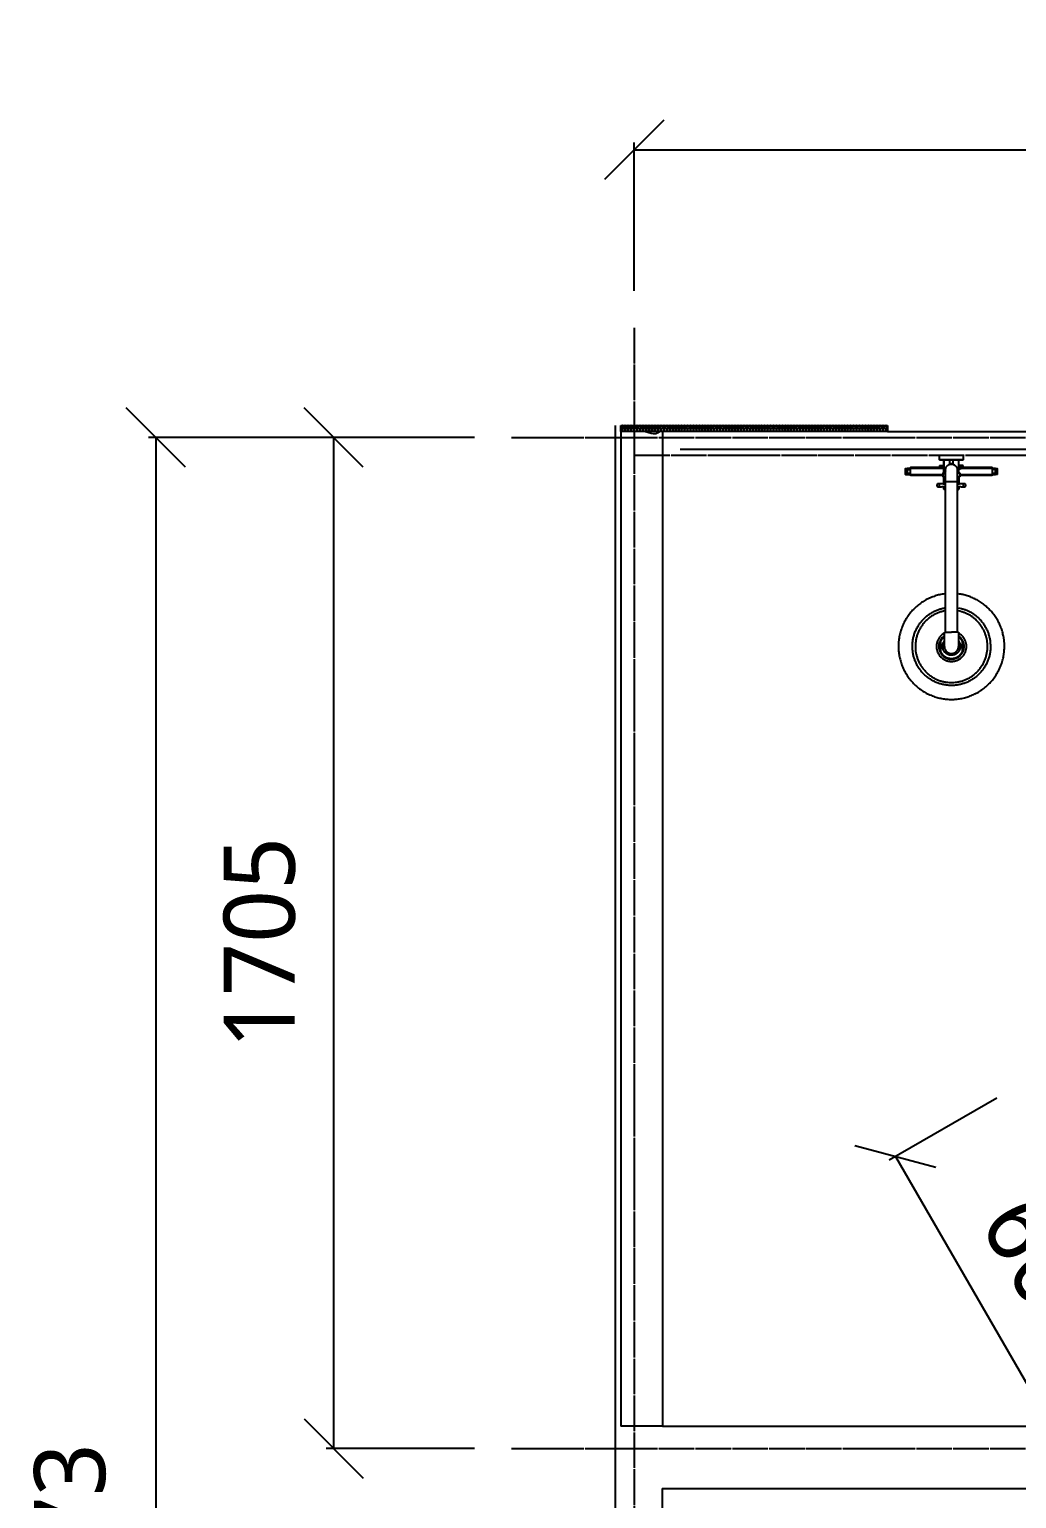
# Model space of a CAD drawing. Header units: millimetres. Extents: x -813 to 7727, y -580 to 5329.
# Drawn here: x -813 to 852, y 2850 to 5328 of the extents above; entities that cross this region are included whole.
import ezdxf

# ---------------------------------------------------------------- set-up
doc = ezdxf.new("R2010")
doc.units = ezdxf.units.MM
doc.linetypes.add('주동원본-1$0$CEN', pattern=[62, 60, -1, 0, -1])
for name, color, linetype in [('DIM', 1, 'Continuous'), ('주동원본-1$0$A_BATH', 6, 'Continuous'), ('주동원본-1$0$A_DRY', 250, 'Continuous'), ('주동원본-1$0$A_FIN2', 8, 'Continuous'), ('주동원본-1$0$A_INS', 8, 'Continuous'), ('주동원본-1$0$A_mc', 171, '주동원본-1$0$CEN'), ('주동원본-1$0$AS_CEN-1', 1, '주동원본-1$0$CEN'), ('주동원본-1$0$AS_CON', 170, 'Continuous')]:
    doc.layers.add(name, color=color, linetype=linetype)
doc.styles.add('치수문자01', font='malgun.ttf')
doc.dimstyles.new('치수문자', dxfattribs={"dimtxt": 120, "dimasz": 100, "dimexe": 12.5, "dimexo": 62.5, "dimgap": 62.5, "dimtad": 1, "dimtxsty": '치수문자01', "dimblk": 'OBLIQUE', "dimcen": 2.5, "dimclrt": 256, "dimadec": 0, "dimazin": 0, "dimtfac": 1, "dimtmove": 0, "dimatfit": 3, "dimfxl": 1, "dimlwd": -1, "dimlwe": -1, "dimarcsym": 1})

# ---------------------------------------------------------------- blocks, each defined once
blk = doc.blocks.new('_Oblique')
at = {"color": 0, "linetype": 'ByBlock', "lineweight": -2}
blk.add_line((-0.5, -0.5), (0.5, 0.5), dxfattribs=at)
blk = doc.blocks.new('*D11')
at = {"layer": 'Defpoints', "color": 0, "transparency": 16777216}
for p in [(2567, 5125), (207, 4825), (2567, 4825)]:
    blk.add_point(p, dxfattribs=at)
at = {"layer": 'DIM', "color": 0, "transparency": 16777216}
for p, q in [((207, 4887.5), (207, 5137.5)), ((2567, 4887.5), (2567, 5137.5)), ((207, 5125), (2567, 5125))]:
    blk.add_line(p, q, dxfattribs=at)
at = {"layer": 'DIM', "color": 0, "transparency": 16777216, "xscale": 100, "yscale": 100, "zscale": 100, "rotation": 180}
blk.add_blockref('_Oblique', (207, 5125), dxfattribs=at)
at = {"layer": 'DIM', "color": 0, "transparency": 16777216, "xscale": 100, "yscale": 100, "zscale": 100}
blk.add_blockref('_Oblique', (2567, 5125), dxfattribs=at)
at = {"layer": 'DIM', "transparency": 16777216, "insert": (1387, 5249.5), "char_height": 120, "attachment_point": 5, "style": '치수문자01'}
blk.add_mtext('2360', dxfattribs=at)
blk = doc.blocks.new('*D14')
at = {"layer": 'Defpoints', "color": 0, "transparency": 16777216}
for p in [(0, 4640), (-300, 2935), (0, 2935)]:
    blk.add_point(p, dxfattribs=at)
at = {"layer": 'DIM', "color": 0, "transparency": 16777216}
for p, q in [((-62.5, 4640), (-312.5, 4640)), ((-300, 4640), (-300, 2935)), ((-62.5, 2935), (-312.5, 2935))]:
    blk.add_line(p, q, dxfattribs=at)
at = {"layer": 'DIM', "color": 0, "transparency": 16777216, "xscale": 100, "yscale": 100, "zscale": 100}
for p, rotation in [((-300, 4640), 90), ((-300, 2935), 270)]:
    blk.add_blockref('_Oblique', p, dxfattribs=dict(at, rotation=rotation))
at = {"layer": 'DIM', "transparency": 16777216, "insert": (-424.8, 3787.5), "char_height": 120, "attachment_point": 5, "rotation": 90, "style": '치수문자01'}
blk.add_mtext('1705', dxfattribs=at)
blk = doc.blocks.new('*D15')
at = {"layer": 'Defpoints', "color": 0, "transparency": 16777216}
for p in [(0, 4640), (-600, 669.3), (0, 669.3)]:
    blk.add_point(p, dxfattribs=at)
at = {"layer": 'DIM', "color": 0, "transparency": 16777216}
for p, q in [((-62.5, 4640), (-612.5, 4640)), ((-600, 4640), (-600, 669.3)), ((-62.5, 669.3), (-612.5, 669.3))]:
    blk.add_line(p, q, dxfattribs=at)
at = {"layer": 'DIM', "color": 0, "transparency": 16777216, "xscale": 100, "yscale": 100, "zscale": 100}
for p, rotation in [((-600, 4640), 90), ((-600, 669.3), 270)]:
    blk.add_blockref('_Oblique', p, dxfattribs=dict(at, rotation=rotation))
at = {"layer": 'DIM', "transparency": 16777216, "insert": (-734.6, 2654.6), "char_height": 120, "attachment_point": 5, "rotation": 90, "style": '치수문자01'}
blk.add_mtext('3970,73', dxfattribs=at)
blk = doc.blocks.new('*D16')
at = {"layer": 'Defpoints', "color": 0, "transparency": 16777216}
for p in [(872.7, 3557.1), (1172.7, 3037.5), (947.7, 2907.6)]:
    blk.add_point(p, dxfattribs=at)
at = {"layer": 'DIM', "color": 0, "transparency": 16777216}
for p, q in [((818.5, 3525.8), (636.9, 3420.9)), ((647.7, 3427.2), (947.7, 2907.6)), ((1118.5, 3006.3), (936.8, 2901.3))]:
    blk.add_line(p, q, dxfattribs=at)
at = {"layer": 'DIM', "color": 0, "transparency": 16777216, "xscale": 100, "yscale": 100, "zscale": 100}
for p, rotation in [((647.7, 3427.2), 120.0000000042285), ((947.7, 2907.6), 300.0000000042285)]:
    blk.add_blockref('_Oblique', p, dxfattribs=dict(at, rotation=rotation))
at = {"layer": 'DIM', "transparency": 16777216, "insert": (905.5, 3229.6), "char_height": 120, "attachment_point": 5, "rotation": 300, "style": '치수문자01'}
blk.add_mtext('600', dxfattribs=at)

msp = doc.modelspace()

# ---------------------------------------------------------------- linework, layer by layer
at = {"layer": '주동원본-1$0$A_BATH', "color": 7}
for p, q in [((722.193, 4592.585), (722.193, 4591.094)), ((755.367, 4580.497), (754.05, 4580.497))]:
    msp.add_line(p, q, dxfattribs=at)
for points, degree in [([(722.127, 4602.319), (722.127, 4610.001)], 1), ([(722.127, 4610.001), (761.864, 4610.001)], 1), ([(761.864, 4610.001), (761.864, 4602.319)], 1), ([(664.474, 4587.318), (664.474, 4577.98)], 1), ([(664.772, 4577.682), (664.772, 4587.616)], 1), ([(664.772, 4587.616), (667.157, 4587.616)], 1), ([(667.157, 4577.682), (667.157, 4587.611)], 1), ([(672.422, 4587.616), (667.231, 4587.616)], 1), ([(667.455, 4587.314), (667.455, 4577.98)], 1), ([(667.46, 4587.318), (672.422, 4587.318)], 1), ([(667.753, 4586.126), (672.422, 4586.126)], 1), ([(667.753, 4586.126), (667.753, 4579.172)], 1), ([(672.422, 4586.126), (672.422, 4588.411)], 1), ([(672.422, 4588.411), (729.08, 4588.411)], 1), ([(729.08, 4589.106), (710.426, 4589.106), (691.771, 4589.106), (673.117, 4589.106)], 3), ([(681.665, 4589.106), (729.08, 4589.106)], 1), ([(729.08, 4589.106), (681.728, 4589.106)], 1), ([(761.864, 4602.319), (722.126, 4602.319)], 1), ([(722.193, 4592.585), (729.082, 4592.585)], 1), ([(722.193, 4591.094), (729.082, 4591.094)], 1), ([(729.08, 4585.133), (729.08, 4593.577), (729.08, 4602.021)], 2), ([(729.082, 4602.021), (729.082, 4588.609)], 1), ([(732.062, 4565.264), (732.062, 4585.128)], 1), ([(732.154, 4586.481), (732.129, 4586.284)], 1), ([(739.311, 4594.697), (739.296, 4594.693)], 1), ([(739.31, 4594.697), (739.296, 4594.693)], 1), ([(739.436, 4594.731), (739.353, 4594.709)], 1), ([(739.432, 4594.73), (739.353, 4594.709)], 1), ([(744.479, 4601.723), (739.512, 4601.723)], 1), ([(739.512, 4594.979), (739.512, 4601.723)], 1), ([(740.168, 4594.897), (739.96, 4594.856)], 1), ([(741.158, 4595.031), (741.009, 4595.018)], 1), ([(742.983, 4595.018), (742.84, 4595.031)], 1), ([(744.031, 4594.856), (743.823, 4594.897)], 1), ([(744.479, 4601.723), (744.479, 4594.98)], 1), ([(744.639, 4594.709), (744.555, 4594.732)], 1), ([(744.635, 4594.71), (744.585, 4594.724)], 1), ([(744.696, 4594.693), (744.67, 4594.7)], 1), ([(761.566, 4602.021), (744.777, 4602.021)], 1), ([(751.93, 4585.13), (751.93, 4565.264)], 1), ([(754.911, 4585.133), (754.911, 4593.577), (754.911, 4602.021)], 2), ([(761.799, 4592.585), (754.911, 4592.585)], 1), ([(761.799, 4591.094), (754.911, 4591.094)], 1), ([(754.911, 4589.106), (802.262, 4589.106)], 1), ([(754.911, 4589.106), (802.263, 4589.106)], 1), ([(802.263, 4589.106), (754.911, 4589.106)], 1), ([(810.806, 4589.106), (792.174, 4589.106), (773.543, 4589.106), (754.911, 4589.106)], 3), ([(754.911, 4588.411), (811.502, 4588.411)], 1), ([(758.885, 4587.832), (754.911, 4587.832)], 1), ([(754.911, 4587.497), (758.689, 4587.497)], 1), ([(758.884, 4591.094), (758.884, 4587.832)], 1), ([(761.799, 4591.094), (761.799, 4592.585)], 1), ([(802.263, 4589.106), (810.801, 4589.106)], 1), ([(811.502, 4588.411), (811.502, 4586.126)], 1), ([(816.717, 4587.616), (811.502, 4587.616)], 1), ([(811.502, 4587.318), (816.463, 4587.318)], 1), ([(816.171, 4586.126), (811.502, 4586.126)], 1), ([(816.171, 4586.126), (816.171, 4579.172)], 1), ([(816.469, 4587.314), (816.469, 4577.984)], 1), ([(816.767, 4587.616), (819.151, 4587.616)], 1), ([(816.767, 4577.687), (816.767, 4587.611)], 1), ([(819.151, 4587.616), (819.151, 4577.682)], 1), ([(819.449, 4577.98), (819.449, 4587.318)], 1), ([(664.772, 4577.682), (667.157, 4577.682)], 1), ([(667.207, 4577.682), (672.422, 4577.682)], 1), ([(672.422, 4577.98), (667.455, 4577.98)], 1), ([(672.422, 4579.172), (667.753, 4579.172)], 1), ([(672.422, 4576.887), (672.422, 4579.172)], 1), ([(727.923, 4576.887), (672.427, 4576.887)], 1), ([(681.661, 4576.192), (673.122, 4576.192)], 1), ([(720.109, 4562.56), (720.121, 4562.56)], 1), ([(720.211, 4562.554), (732.062, 4561.782)], 1), ([(727.923, 4579.793), (727.923, 4573.984)], 1), ([(730.237, 4579.793), (727.923, 4579.793)], 1), ([(727.923, 4573.984), (732.062, 4573.984)], 1), ([(731.442, 4572.405), (728.425, 4573.31)], 1), ([(728.425, 4573.31), (732.062, 4573.31)], 1), ([(728.627, 4580.497), (729.942, 4580.497)], 1), ([(729.942, 4580.497), (728.627, 4580.497)], 1), ([(729.578, 4580.497), (729.578, 4581.657)], 1), ([(729.578, 4581.657), (732.062, 4581.657)], 1), ([(729.578, 4561.944), (729.578, 4572.964)], 1), ([(731.442, 4572.193), (731.442, 4572.405)], 1), ([(731.442, 4572.405), (732.062, 4572.405)], 1), ([(732.062, 4572.193), (731.442, 4572.193)], 1), ([(731.582, 4572.053), (731.582, 4572.053), (731.745, 4572.053), (732.062, 4572.053)], 3), ([(732.004, 4572.053), (731.725, 4572.053), (731.582, 4572.053), (731.582, 4572.053)], 3), ([(732.004, 4572.053), (732.004, 4572.053), (732.024, 4572.053), (732.062, 4572.053)], 3), ([(732.062, 4572.053), (732.024, 4572.053), (732.004, 4572.053), (732.004, 4572.053)], 3), ([(741.996, 4565.264), (732.062, 4565.264)], 1), ([(732.062, 4311.422, 0), (732.062, 4565.264)], 1), ([(751.93, 4565.264), (741.996, 4565.264)], 1), ([(751.93, 4573.984), (756.07, 4573.984)], 1), ([(751.93, 4573.31), (755.569, 4573.31)], 1), ([(751.93, 4572.405), (752.551, 4572.405)], 1), ([(752.552, 4572.193), (751.93, 4572.193)], 1), ([(751.93, 4565.264), (751.93, 4311.422, 0)], 1), ([(751.93, 4561.782), (763.766, 4562.553)], 1), ([(755.568, 4573.31), (752.551, 4572.405)], 1), ([(752.551, 4572.405), (752.551, 4572.193)], 1), ([(756.057, 4579.793), (753.755, 4579.793)], 1), ([(754.414, 4581.657), (754.414, 4580.497)], 1), ([(754.414, 4572.963), (754.414, 4561.944)], 1), ([(756.07, 4579.793), (756.07, 4573.984)], 1), ([(811.5, 4576.887), (756.07, 4576.887)], 1), ([(763.869, 4562.56), (763.882, 4562.56)], 1), ([(811.502, 4579.172), (811.502, 4576.887)], 1), ([(816.171, 4579.172), (811.502, 4579.172)], 1), ([(816.463, 4577.98), (811.502, 4577.98)], 1), ([(811.502, 4577.682), (816.717, 4577.682)], 1), ([(819.151, 4577.682), (816.767, 4577.682)], 1), ([(720.121, 4556.05), (720.109, 4556.049)], 1), ([(732.062, 4556.827), (720.21, 4556.056)], 1), ([(729.578, 4552.847), (729.578, 4556.666)], 1), ([(732.062, 4552.847), (729.578, 4552.847)], 1), ([(732.062, 4552.351), (730.075, 4552.351)], 1), ([(763.765, 4556.057), (751.93, 4556.827)], 1), ([(754.414, 4552.847), (751.93, 4552.847)], 1), ([(753.917, 4552.351), (751.93, 4552.351)], 1), ([(754.414, 4556.666), (754.414, 4552.847)], 1), ([(763.882, 4556.049), (763.87, 4556.05)], 1), ([(723.705, 4291.409, 0), (723.519, 4291.516, 0)], 1), ([(723.705, 4295.904, 0), (723.705, 4279.257, 0)], 1), ([(728.474, 4281.74, 0), (728.474, 4293.42, 0)], 1), ([(730.262, 4311.422, 0), (742.183, 4311.422, 0)], 1), ([(730.262, 4287.581, 0), (730.262, 4311.422, 0)], 1), ([(754.104, 4311.422, 0), (754.104, 4287.583, 0)], 1), ([(755.892, 4281.74, 0), (755.892, 4293.42, 0)], 1), ([(760.661, 4279.257, 0), (760.661, 4295.904, 0)], 1), ([(760.846, 4291.516, 0), (760.661, 4291.409, 0)], 1), ([(723.519, 4283.645, 0), (723.705, 4283.752, 0)], 1), ([(760.661, 4283.752, 0), (760.846, 4283.645, 0)], 1)]:
    msp.add_open_spline(points, degree=degree, dxfattribs=at)
for points, weights in [([(664.474, 4587.318), (664.475, 4587.616), (664.772, 4587.616)], [1, 0.707277557976, 1]), ([(667.162, 4587.616), (667.455, 4587.61), (667.455, 4587.318)], [1, 0.71396016074, 1]), ([(672.422, 4588.411), (672.422, 4588.804), (672.758, 4589.007)], [1, 0.870635026101, 1]), ([(672.422, 4588.411), (672.422, 4588.471), (672.432, 4588.53)], [1, 0.99631739226, 1]), ([(672.422, 4586.126), (672.509, 4584.389), (672.509, 4582.649)], [1, 0.99968819273, 1]), ([(672.432, 4588.53), (672.471, 4588.752), (672.633, 4588.91)], [1, 0.951076685987, 1]), ([(672.633, 4588.91), (672.69, 4588.965), (672.758, 4589.007)], [1, 0.993540974966, 1]), ([(672.758, 4589.007), (672.924, 4589.106), (673.117, 4589.106)], [1, 0.963590397564, 1]), ([(672.758, 4589.007), (672.924, 4589.106), (673.117, 4589.106)], [1, 0.963590472414, 1]), ([(722.418, 4602.021), (722.126, 4602.027), (722.126, 4602.319)], [1, 0.71521702093, 1]), ([(732.06, 4576.881), (729.08, 4580.468), (729.08, 4585.133)], [1, 0.940539767269, 1]), ([(732.485, 4588.608), (731.275, 4585.815), (732.062, 4582.875)], [1, 0.9443407356, 1]), ([(732.062, 4585.132), (732.062, 4595.066), (741.996, 4595.066)], [1, 0.707106980294, 1]), ([(732.455, 4587.9), (732.415, 4587.761), (732.379, 4587.62)], [1, 0.999893829597, 1]), ([(732.486, 4588.609), (732.608, 4588.61), (732.696, 4588.696)], [1, 0.925009884541, 1]), ([(739.512, 4601.723), (739.512, 4601.99), (739.246, 4602.019)], [1, 0.744065077772, 1]), ([(739.295, 4594.692), (739.512, 4594.754), (739.512, 4594.979)], [1, 0.797475949433, 1]), ([(739.395, 4594.742), (739.512, 4594.832), (739.512, 4594.979)], [1, 0.896689367163, 1]), ([(744.457, 4594.987), (741.983, 4595.765), (739.512, 4594.979)], [1, 0.953410444621, 1]), ([(744.72, 4602.015), (744.479, 4601.968), (744.479, 4601.723)], [1, 0.772711861116, 1]), ([(744.479, 4594.98), (744.479, 4594.755), (744.695, 4594.693)], [1, 0.798057064978, 1]), ([(751.93, 4576.881), (754.911, 4580.468), (754.911, 4585.133)], [1, 0.940539767269, 1]), ([(758.689, 4587.497), (756.828, 4586.748), (754.911, 4586.159)], [1, 0.99841649626, 0.998621653531]), ([(758.885, 4587.832), (758.896, 4587.601), (758.689, 4587.497)], [1, 0.837560668092, 1]), ([(761.864, 4602.319), (761.864, 4602.027), (761.572, 4602.021)], [1, 0.715171427276, 1]), ([(810.806, 4589.106), (811.502, 4589.106), (811.502, 4588.411)], [1, 0.707285447242, 1]), ([(811.415, 4582.649), (811.415, 4584.389), (811.502, 4586.126)], [1, 0.999688172474, 1]), ([(816.761, 4587.616), (816.469, 4587.61), (816.469, 4587.318)], [1, 0.714280884241, 1]), ([(819.151, 4587.616), (819.449, 4587.616), (819.449, 4587.318)], [1, 0.707642349066, 1]), ([(664.772, 4577.682), (664.475, 4577.682), (664.474, 4577.98)], [1, 0.707343997022, 1]), ([(667.455, 4577.98), (667.455, 4577.691), (667.166, 4577.682)], [1, 0.71830572668, 1]), ([(672.509, 4582.649), (672.509, 4580.909), (672.422, 4579.172)], [1, 0.99968819273, 1]), ([(673.117, 4576.192), (672.422, 4576.192), (672.422, 4576.887)], [1, 0.70728540474, 1]), ([(727.923, 4579.793), (727.923, 4580.497), (728.627, 4580.497)], [1, 0.707106781186, 1]), ([(728.425, 4573.31), (727.923, 4573.46), (727.923, 4573.984)], [1, 0.802374313725, 1]), ([(729.559, 4581.656), (730.301, 4579.001), (732.062, 4576.881)], [1, 0.977972354249, 1]), ([(729.583, 4581.424), (729.595, 4581.545), (729.644, 4581.657)], [1, 0.988148501761, 1]), ([(731.582, 4572.053), (731.442, 4572.053), (731.442, 4572.193)], [1, 0.707809626254, 1]), ([(731.582, 4572.053), (731.442, 4572.053), (731.442, 4572.193)], [1, 0.707234314256, 1]), ([(731.582, 4572.053), (731.442, 4572.053), (731.442, 4572.193)], [1, 0.707106781187, 1]), ([(752.552, 4572.193), (752.552, 4572.053), (752.411, 4572.053)], [1, 0.707174253057, 1]), ([(754.349, 4581.657), (754.392, 4581.558), (754.406, 4581.451)], [1, 0.99043286645, 1]), ([(755.367, 4580.497), (756.07, 4580.496), (756.07, 4579.793)], [1, 0.707343960546, 1]), ([(756.07, 4573.984), (756.07, 4573.46), (755.569, 4573.31)], [1, 0.802330230137, 1]), ([(811.502, 4579.172), (811.414, 4580.909), (811.415, 4582.649)], [1, 0.999688172515, 1]), ([(816.469, 4577.98), (816.469, 4577.69), (816.759, 4577.682)], [1, 0.716998220434, 1]), ([(819.449, 4577.98), (819.449, 4577.682), (819.151, 4577.682)], [1, 0.707283339165, 1]), ([(754.414, 4552.847), (754.414, 4552.351), (753.917, 4552.351)], [1, 0.707353688037, 1]), ([(831.591, 4287.58, 0), (831.591, 4365.766, 0), (754.104, 4376.19, 0)], [1, 0.752773770474, 1]), ([(754.104, 4352.397, 0), (807.267, 4344.395, 0), (808.087, 4287.58, 0)], [1, 0.768408053225, 1]), ([(803.089, 4287.58, 0), (803.089, 4337.532, 0), (754.104, 4347.309, 0)], [1, 0.773222191329, 1]), ([(723.705, 4282.849, 0), (722.494, 4287.58, 0), (723.705, 4292.311, 0)], [1, 0.96875, 1]), ([(723.695, 4287.689, 0), (723.606, 4288.169, 0), (723.118, 4288.176, 0)], [1, 0.773783360198, 1]), ([(723.118, 4286.984, 0), (723.606, 4286.992, 0), (723.695, 4287.472, 0)], [1, 0.773781109645, 1]), ([(730.262, 4303.969, 0), (725.913, 4300.806, 0), (723.705, 4295.904, 0)], [1, 0.966558723935, 1]), ([(728.474, 4281.74, 0), (725.986, 4287.58, 0), (728.474, 4293.42, 0)], [1, 0.92, 1]), ([(728.474, 4293.42, 0), (729.18, 4295.079, 0), (730.262, 4296.521, 0)], [1, 0.992761544221, 1]), ([(730.262, 4287.58, 0), (730.262, 4275.659, 0), (742.183, 4275.659, 0)], [1, 0.707106980294, 1]), ([(767.522, 4287.58, 0), (767.521, 4302.786, 0), (754.104, 4309.94, 0)], [1, 0.85750668117, 1]), ([(763.641, 4287.58, 0), (763.641, 4299.05, 0), (754.104, 4305.422, 0)], [1, 0.881917034313, 1]), ([(760.661, 4295.904, 0), (758.452, 4300.806, 0), (754.104, 4303.969, 0)], [1, 0.966558690862, 1]), ([(754.104, 4296.521, 0), (755.186, 4295.079, 0), (755.892, 4293.42, 0)], [1, 0.992761528732, 1]), ([(755.892, 4293.42, 0), (757.084, 4290.622, 0), (757.084, 4287.58, 0)], [1, 0.979795897113, 1]), ([(757.084, 4287.58, 0), (757.084, 4284.539, 0), (755.892, 4281.74, 0)], [1, 0.979795897113, 1]), ([(760.661, 4292.311, 0), (761.257, 4289.983, 0), (761.257, 4287.58, 0)], [1, 0.992156741649, 1]), ([(761.257, 4287.58, 0), (761.257, 4285.177, 0), (760.661, 4282.849, 0)], [1, 0.992156741649, 1]), ([(761.247, 4288.176, 0), (760.759, 4288.169, 0), (760.67, 4287.689, 0)], [1, 0.773671620612, 1]), ([(760.67, 4287.472, 0), (760.759, 4286.992, 0), (761.247, 4286.984, 0)], [1, 0.773669369549, 1])]:
    msp.add_rational_spline(points, weights, degree=2, dxfattribs=at)
for points, knots in [([(673.117, 4589.106), (673.117, 4589.106), (674.008, 4589.106), (677.381, 4589.106), (680.434, 4589.106), (681.661, 4589.106)], [0, 0, 0, 0, 13.65268131, 27.21403953, 34.89196294, 34.89196294, 34.89196294, 34.89196294]), ([(739.214, 4602.021), (738.462, 4602.021), (736.982, 4602.021), (734.325, 4602.021), (731.391, 4602.021), (728.348, 4602.021), (725.868, 4602.021), (724.218, 4602.021), (723.262, 4602.021), (722.83, 4602.021), (722.576, 4602.021), (722.399, 4602.021), (722.585, 4602.021), (722.819, 4602.021), (723.27, 4602.021), (723.876, 4602.021), (724.699, 4602.021), (725.697, 4602.021), (726.876, 4602.021), (728.203, 4602.021), (729.679, 4602.021), (731.279, 4602.021), (732.993, 4602.021), (734.752, 4602.021), (736.538, 4602.021), (738.945, 4602.021), (741.995, 4602.021), (745.628, 4602.021), (749.212, 4602.021), (752.6, 4602.021), (755.643, 4602.021), (758.122, 4602.021), (760.032, 4602.021), (761.106, 4602.021), (761.566, 4602.021)], [0, 0, 0, 0, 2.27013655, 4.47005165, 8.02334481, 11.13060638, 13.65955715, 15.51030256, 16.11391583, 16.54883158, 16.81200743, 16.90040105, 16.98881742, 17.25201309, 17.68694274, 18.29056107, 19.12541437, 20.14128551, 21.32670508, 22.67020367, 24.1592986, 25.77745399, 27.50712068, 29.33074948, 31.09073963, 32.90004313, 36.60081736, 40.30154995, 43.87081254, 47.42418263, 50.53146656, 53.06026209, 54.91099882, 56.30080262, 56.30080262, 56.30080262, 56.30080262]), ([(673.117, 4576.192), (674.864, 4576.192), (681.585, 4576.192), (695.752, 4576.192), (712.273, 4576.192), (723.821, 4576.192), (727.923, 4576.192)], [0, 0, 0, 0, 5.27500533, 20.29737675, 42.77998766, 55.16868345, 55.16868345, 55.16868345, 55.16868345]), ([(718.264, 4559.305), (718.264, 4559.518), (718.285, 4559.95), (718.417, 4560.756), (718.71, 4561.617), (719.297, 4562.383), (719.853, 4562.581), (720.109, 4562.561)], [0, 0, 0, 0, 0.64160677, 1.31039775, 2.45426255, 3.37982119, 4.1467381, 4.1467381, 4.1467381, 4.1467381]), ([(718.286, 4559.305), (718.288, 4558.717), (718.399, 4557.873), (718.832, 4556.93), (719.23, 4556.469), (719.717, 4556.251), (720.247, 4556.388), (720.672, 4556.83), (721.075, 4557.61), (721.313, 4558.765), (721.286, 4560.114), (721.004, 4561.172), (720.63, 4561.821), (720.309, 4562.147), (719.943, 4562.321), (719.551, 4562.3), (719.194, 4562.094), (718.752, 4561.579), (718.382, 4560.627), (718.286, 4559.774), (718.286, 4559.305)], [0, 0, 0, 0, 1.77798516, 2.53194492, 3.11015729, 3.5896837, 4.08391295, 4.6724529, 5.4027287, 6.72324196, 8.19264933, 9.46278575, 9.99247465, 10.441669, 10.82820049, 11.1910712, 11.58670861, 12.04926546, 13.21485333, 14.62914964, 14.62914964, 14.62914964, 14.62914964]), ([(720.121, 4562.56), (720.345, 4562.544), (720.817, 4562.278), (721.296, 4561.526), (721.613, 4560.495), (721.724, 4559.303), (721.612, 4558.11), (721.298, 4557.09), (720.822, 4556.341), (720.357, 4556.067), (720.121, 4556.05)], [0, 0, 0, 0, 0.66422217, 1.57297256, 2.64477506, 3.90536555, 5.17108031, 6.2462152, 7.11061389, 7.8108377, 7.8108377, 7.8108377, 7.8108377]), ([(756.07, 4576.192), (760.149, 4576.192), (771.673, 4576.192), (786.063, 4576.192), (798.483, 4576.192), (804.76, 4576.192), (808.365, 4576.192), (810.001, 4576.192), (810.417, 4576.192), (810.664, 4576.192), (810.818, 4576.192), (810.723, 4576.192), (810.551, 4576.192), (810.329, 4576.192), (809.992, 4576.192), (809.572, 4576.192), (809.014, 4576.192), (808.427, 4576.192), (807.743, 4576.192), (806.969, 4576.192), (806.113, 4576.192), (805.384, 4576.192), (804.752, 4576.192), (804.22, 4576.192), (803.611, 4576.192), (802.974, 4576.192), (802.503, 4576.192), (802.263, 4576.192)], [83.50141565, 83.50141565, 83.50141565, 83.50141565, 95.82001409, 118.30260199, 126.95821036, 133.32498048, 137.25963265, 137.8448867, 138.2639404, 138.51597423, 138.60016866, 138.65406841, 138.81549062, 139.08401605, 139.35544439, 139.8103916, 140.36815521, 141.02859331, 141.59113271, 142.42982864, 143.36872158, 144.17310468, 144.63440003, 145.2766371, 145.77850311, 146.47429047, 147.20018959, 147.20018959, 147.20018959, 147.20018959]), ([(762.307, 4559.305), (762.306, 4559.721), (762.388, 4560.565), (762.743, 4561.647), (763.268, 4562.362), (763.673, 4562.544), (763.869, 4562.56)], [0, 0, 0, 0, 1.14310764, 2.31531579, 3.483602, 4.55922365, 4.55922365, 4.55922365, 4.55922365]), ([(762.705, 4559.305), (762.708, 4558.717), (762.819, 4557.873), (763.251, 4556.93), (763.649, 4556.469), (764.136, 4556.251), (764.667, 4556.388), (765.091, 4556.83), (765.494, 4557.61), (765.733, 4558.765), (765.705, 4560.114), (765.424, 4561.172), (765.049, 4561.821), (764.729, 4562.147), (764.362, 4562.321), (763.971, 4562.3), (763.613, 4562.094), (763.172, 4561.579), (762.802, 4560.627), (762.706, 4559.774), (762.705, 4559.305)], [0, 0, 0, 0, 1.77798516, 2.53194492, 3.11015729, 3.5896837, 4.08391295, 4.6724529, 5.4027287, 6.72324196, 8.19264933, 9.46278575, 9.99247465, 10.441669, 10.82820049, 11.1910712, 11.58670861, 12.04926546, 13.21485333, 14.62914964, 14.62914964, 14.62914964, 14.62914964]), ([(763.883, 4562.561), (764.134, 4562.581), (764.692, 4562.386), (765.283, 4561.618), (765.647, 4560.54), (765.772, 4559.294), (765.642, 4558.051), (765.282, 4556.993), (764.695, 4556.226), (764.138, 4556.029), (763.883, 4556.049)], [0, 0, 0, 0, 0.75623628, 1.69249736, 2.85125618, 4.16889272, 5.45433703, 6.60001165, 7.52794827, 8.29383859, 8.29383859, 8.29383859, 8.29383859]), ([(720.109, 4556.049), (719.988, 4556.042), (719.737, 4556.068), (719.224, 4556.323), (718.709, 4556.989), (718.347, 4558.06), (718.264, 4558.874), (718.264, 4559.305)], [0, 0, 0, 0, 0.3636429, 0.7562814, 1.6925719, 2.84397495, 4.14679778, 4.14679778, 4.14679778, 4.14679778]), ([(751.93, 4552.351), (752.341, 4552.351), (753.446, 4552.351), (753.917, 4552.351), (753.917, 4552.351)], [0, 0, 0, 0, 2.24142703, 7.0198749, 7.0198749, 7.0198749, 7.0198749]), ([(763.87, 4556.05), (763.673, 4556.066), (763.265, 4556.249), (762.741, 4556.967), (762.388, 4558.05), (762.306, 4558.89), (762.307, 4559.305)], [0, 0, 0, 0, 1.08125453, 2.25423109, 3.42150604, 4.55979958, 4.55979958, 4.55979958, 4.55979958]), ([(754.104, 4311.422, 0), (754.104, 4311.422, 0), (752.848, 4311.422, 0), (748.377, 4311.422, 0), (745.344, 4311.422, 0), (742.183, 4311.422, 0)], [0, 0, 0, 0, 8.05743388, 8.05743388, 16.11487092, 16.11487092, 16.11487092, 16.11487092])]:
    msp.add_open_spline(points, degree=3, knots=knots, dxfattribs=at)
for points, weights, knots in [([(741.996, 4595.066), (746.111, 4595.066), (749.021, 4592.157), (751.93, 4589.247), (751.93, 4585.132)], [1, 0.923879459124, 1, 0.923879459124, 1], [15.70795764, 15.70795764, 15.70795764, 23.51156768, 23.51156768, 31.31517773, 31.31517773, 31.31517773]), ([(811.502, 4576.887), (811.502, 4576.599), (811.298, 4576.395), (811.094, 4576.192), (810.806, 4576.192)], [1, 0.923871449689, 1, 0.923871449688, 1], [0, 0, 0, 0.54625925, 0.54625925, 1.09251851, 1.09251851, 1.09251851]), ([(730.075, 4552.351), (729.869, 4552.351), (729.723, 4552.496), (729.578, 4552.642), (729.578, 4552.847)], [1, 0.923878904566, 1, 0.923878904566, 1], [0, 0, 0, 0.390186447, 0.390186447, 0.780372894, 0.780372894, 0.780372894]), ([(730.262, 4376.19, 0), (645.516, 4364.789, 0), (653.13, 4279.62, 0), (660.743, 4194.45, 0), (746.167, 4198.261, 0), (831.591, 4202.071, 0), (831.591, 4287.58, 0)], [1, 0.722690351678, 1, 0.722690351678, 1, 0.722690351678, 1], [0, 0, 0, 111.70906096, 111.70906096, 223.41812193, 223.41812193, 335.12718289, 335.12718289, 335.12718289]), ([(808.087, 4287.58, 0), (808.087, 4225.556, 0), (746.176, 4221.798, 0), (684.265, 4218.039, 0), (676.763, 4279.609, 0), (669.26, 4341.178, 0), (730.262, 4352.397, 0)], [1, 0.728214537635, 1, 0.728214537635, 1, 0.728214537635, 1], [0, 0, 0, 81.51779731, 81.51779731, 163.03559462, 163.03559462, 244.55339193, 244.55339193, 244.55339193]), ([(730.262, 4347.309, 0), (674.332, 4336.146, 0), (681.801, 4279.604, 0), (689.27, 4223.063, 0), (746.179, 4226.805, 0), (803.089, 4230.548, 0), (803.089, 4287.58, 0)], [1, 0.729938462493, 1, 0.729938462493, 1, 0.729938462493, 1], [0, 0, 0, 75.09705222, 75.09705222, 150.19410443, 150.19410443, 225.29115665, 225.29115665, 225.29115665]), ([(730.262, 4309.94, 0), (711.284, 4299.822, 0), (718.183, 4279.452, 0), (725.081, 4259.083, 0), (746.302, 4262.578, 0), (767.522, 4266.074, 0), (767.522, 4287.58, 0)], [1, 0.762415052233, 1, 0.762415052233, 1, 0.762415052233, 1], [0, 0, 0, 29.30426343, 29.30426343, 58.60852686, 58.60852686, 87.91279028, 87.91279028, 87.91279028]), ([(730.262, 4305.422, 0), (715.619, 4295.639, 0), (722.358, 4279.369, 0), (729.097, 4263.099, 0), (746.369, 4266.535, 0), (763.641, 4269.97, 0), (763.641, 4287.58, 0)], [1, 0.773008583091, 1, 0.773008583091, 1, 0.773008583091, 1], [0, 0, 0, 24.25616937, 24.25616937, 48.51233875, 48.51233875, 72.76850812, 72.76850812, 72.76850812]), ([(742.183, 4275.659, 0), (747.121, 4275.659, 0), (750.612, 4279.151, 0), (754.104, 4282.642, 0), (754.104, 4287.58, 0)], [1, 0.923879459124, 1, 0.923879459124, 1], [15.70795764, 15.70795764, 15.70795764, 23.51156768, 23.51156768, 31.31517773, 31.31517773, 31.31517773]), ([(723.705, 4279.257, 0), (729.085, 4267.314, 0), (742.183, 4267.314, 0), (755.281, 4267.314, 0), (760.661, 4279.257, 0)], [1, 0.83985502989, 1, 0.83985502989, 1], [0, 0, 0, 19.24201577, 19.24201577, 38.48403154, 38.48403154, 38.48403154]), ([(755.892, 4281.74, 0), (752.032, 4272.679, 0), (742.183, 4272.679, 0), (732.334, 4272.679, 0), (728.474, 4281.74, 0)], [1, 0.834241679265, 1, 0.834241679265, 1], [0, 0, 0, 14.39437046, 14.39437046, 28.78874092, 28.78874092, 28.78874092])]:
    msp.add_rational_spline(points, weights, degree=2, knots=knots, dxfattribs=at)
at = {"layer": '주동원본-1$0$A_DRY', "color": 7}
for p, q in [((174.995, 4660.001), (174.995, 707.501)), ((254.495, 4650.001), (254.495, 2972.501)), ((254.495, 2972.501), (1649.495, 2972.501)), ((253.995, 2867.501), (1659.495, 2867.501)), ((253.995, 2867.501), (253.995, 712.501))]:
    msp.add_line(p, q, dxfattribs=at)
at = {"layer": '주동원본-1$0$A_FIN2', "color": 7, "ltscale": 0.7}
msp.add_line((634.495, 4650.001), (184.495, 4650.001), dxfattribs=at)
at = {"layer": '주동원본-1$0$A_FIN2', "color": 7}
msp.add_line((284.495, 4620.001), (2499.495, 4620.001), dxfattribs=at)
at = {"layer": '주동원본-1$0$A_INS', "color": 7, "ltscale": 0.7}
for p in [(184.495, 4650.001), (254.495, 2972.501)]:
    msp.add_line(p, (184.495, 2972.501), dxfattribs=at)
for points in [[(634.495, 4650.001, -0.52485566), (632.625, 4652.711), (633.865, 4657.291, 1.44919786), (630.125, 4657.291), (631.365, 4652.711, -0.52485566), (629.495, 4650.001, -0.52485566), (627.625, 4652.711), (628.865, 4657.291, 1.44919786), (625.125, 4657.291), (626.365, 4652.711, -0.52485566), (624.495, 4650.001, -0.52485566), (622.625, 4652.711), (623.865, 4657.291, 1.44919786), (620.125, 4657.291), (621.365, 4652.711, -0.52485566), (619.495, 4650.001, -0.52485566), (617.625, 4652.711), (618.865, 4657.291, 1.44919786), (615.125, 4657.291), (616.365, 4652.711, -0.52485566), (614.495, 4650.001, -0.52485566), (612.625, 4652.711), (613.865, 4657.291, 1.44919786), (610.125, 4657.291), (611.365, 4652.711, -0.52485566), (609.495, 4650.001, -0.52485566), (607.625, 4652.711), (608.865, 4657.291, 1.44919786), (605.125, 4657.291), (606.365, 4652.711, -0.52485566), (604.495, 4650.001, -0.52485566), (602.625, 4652.711), (603.865, 4657.291, 1.44919786), (600.125, 4657.291), (601.365, 4652.711, -0.52485566), (599.495, 4650.001, -0.52485566), (597.625, 4652.711), (598.865, 4657.291, 1.44919786), (595.125, 4657.291), (596.365, 4652.711, -0.52485566), (594.495, 4650.001, -0.52485566), (592.625, 4652.711), (593.865, 4657.291, 1.44919786), (590.125, 4657.291), (591.365, 4652.711, -0.52485566), (589.495, 4650.001, -0.52485566), (587.625, 4652.711), (588.865, 4657.291, 1.44919786), (585.125, 4657.291), (586.365, 4652.711, -0.52485566), (584.495, 4650.001, -0.52485566), (582.625, 4652.711), (583.865, 4657.291, 1.44919786), (580.125, 4657.291), (581.365, 4652.711, -0.52485566), (579.495, 4650.001, -0.52485566), (577.625, 4652.711), (578.865, 4657.291, 1.44919786), (575.125, 4657.291), (576.365, 4652.711, -0.52485566), (574.495, 4650.001, -0.52485566), (572.625, 4652.711), (573.865, 4657.291, 1.44919786), (570.125, 4657.291), (571.365, 4652.711, -0.52485566), (569.495, 4650.001, -0.52485566), (567.625, 4652.711), (568.865, 4657.291, 1.44919786), (565.125, 4657.291), (566.365, 4652.711, -0.52485566), (564.495, 4650.001, -0.52485566), (562.625, 4652.711), (563.865, 4657.291, 1.44919786), (560.125, 4657.291), (561.365, 4652.711, -0.52485566), (559.495, 4650.001, -0.52485566), (557.625, 4652.711), (558.865, 4657.291, 1.44919786), (555.125, 4657.291), (556.365, 4652.711, -0.52485566), (554.495, 4650.001, -0.52485566), (552.625, 4652.711), (553.865, 4657.291, 1.44919786), (550.125, 4657.291), (551.365, 4652.711, -0.52485566), (549.495, 4650.001, -0.52485566), (547.625, 4652.711), (548.865, 4657.291, 1.44919786), (545.125, 4657.291), (546.365, 4652.711, -0.52485566), (544.495, 4650.001, -0.52485566), (542.625, 4652.711), (543.865, 4657.291, 1.44919786), (540.125, 4657.291), (541.365, 4652.711, -0.52485566), (539.495, 4650.001, -0.52485566), (537.625, 4652.711), (538.865, 4657.291, 1.44919786), (535.125, 4657.291), (536.365, 4652.711, -0.52485566), (534.495, 4650.001, -0.52485566), (532.625, 4652.711), (533.865, 4657.291, 1.44919786), (530.125, 4657.291), (531.365, 4652.711, -0.52485566), (529.495, 4650.001, -0.52485566), (527.625, 4652.711), (528.865, 4657.291, 1.44919786), (525.125, 4657.291), (526.365, 4652.711, -0.52485566), (524.495, 4650.001, -0.52485566), (522.625, 4652.711), (523.865, 4657.291, 1.44919786), (520.125, 4657.291), (521.365, 4652.711, -0.52485566), (519.495, 4650.001, -0.52485566), (517.625, 4652.711), (518.865, 4657.291, 1.44919786), (515.125, 4657.291), (516.365, 4652.711, -0.52485566), (514.495, 4650.001, -0.52485566), (512.625, 4652.711), (513.865, 4657.291, 1.44919786), (510.125, 4657.291), (511.365, 4652.711, -0.52485566), (509.495, 4650.001, -0.52485566), (507.625, 4652.711), (508.865, 4657.291, 1.44919786), (505.125, 4657.291), (506.365, 4652.711, -0.52485566), (504.495, 4650.001, -0.52485566), (502.625, 4652.711), (503.865, 4657.291, 1.44919786), (500.125, 4657.291), (501.365, 4652.711, -0.52485566), (499.495, 4650.001, -0.52485566), (497.625, 4652.711), (498.865, 4657.291, 1.44919786), (495.125, 4657.291), (496.365, 4652.711, -0.52485566), (494.495, 4650.001, -0.52485566), (492.625, 4652.711), (493.865, 4657.291, 1.44919786), (490.125, 4657.291), (491.365, 4652.711, -0.52485566), (489.495, 4650.001, -0.52485566), (487.625, 4652.711), (488.865, 4657.291, 1.44919786), (485.125, 4657.291), (486.365, 4652.711, -0.52485566), (484.495, 4650.001, -0.52485566), (482.625, 4652.711), (483.865, 4657.291, 1.44919786), (480.125, 4657.291), (481.365, 4652.711, -0.52485566), (479.495, 4650.001, -0.52485566), (477.625, 4652.711), (478.865, 4657.291, 1.44919786), (475.125, 4657.291), (476.365, 4652.711, -0.52485566), (474.495, 4650.001, -0.52485566), (472.625, 4652.711), (473.865, 4657.291, 1.44919786), (470.125, 4657.291), (471.365, 4652.711, -0.52485566), (469.495, 4650.001, -0.52485566), (467.625, 4652.711), (468.865, 4657.291, 1.44919786), (465.125, 4657.291), (466.365, 4652.711, -0.52485566), (464.495, 4650.001, -0.52485566), (462.625, 4652.711), (463.865, 4657.291, 1.44919786), (460.125, 4657.291), (461.365, 4652.711, -0.52485566), (459.495, 4650.001, -0.52485566), (457.625, 4652.711), (458.865, 4657.291, 1.44919786), (455.125, 4657.291), (456.365, 4652.711, -0.52485566), (454.495, 4650.001, -0.52485566), (452.625, 4652.711), (453.865, 4657.291, 1.44919786), (450.125, 4657.291), (451.365, 4652.711, -0.52485566), (449.495, 4650.001, -0.52485566), (447.625, 4652.711), (448.865, 4657.291, 1.44919786), (445.125, 4657.291), (446.365, 4652.711, -0.52485566), (444.495, 4650.001, -0.52485566), (442.625, 4652.711), (443.865, 4657.291, 1.44919786), (440.125, 4657.291), (441.365, 4652.711, -0.52485566), (439.495, 4650.001, -0.52485566), (437.625, 4652.711), (438.865, 4657.291, 1.44919786), (435.125, 4657.291), (436.365, 4652.711, -0.52485566), (434.495, 4650.001, -0.52485566), (432.625, 4652.711), (433.865, 4657.291, 1.44919786), (430.125, 4657.291), (431.365, 4652.711, -0.52485566), (429.495, 4650.001, -0.52485566), (427.625, 4652.711), (428.865, 4657.291, 1.44919786), (425.125, 4657.291), (426.365, 4652.711, -0.52485566), (424.495, 4650.001, -0.52485566), (422.625, 4652.711), (423.865, 4657.291, 1.44919786), (420.125, 4657.291), (421.365, 4652.711, -0.52485566), (419.495, 4650.001, -0.52485566), (417.625, 4652.711), (418.865, 4657.291, 1.44919786), (415.125, 4657.291), (416.365, 4652.711, -0.52485566), (414.495, 4650.001, -0.52485566), (412.625, 4652.711), (413.865, 4657.291, 1.44919786), (410.125, 4657.291), (411.365, 4652.711, -0.52485566), (409.495, 4650.001, -0.52485566), (407.625, 4652.711), (408.865, 4657.291, 1.44919786), (405.125, 4657.291), (406.365, 4652.711, -0.52485566), (404.495, 4650.001, -0.52485566), (402.625, 4652.711), (403.865, 4657.291, 1.44919786), (400.125, 4657.291), (401.365, 4652.711, -0.52485566), (399.495, 4650.001, -0.52485566), (397.625, 4652.711), (398.865, 4657.291, 1.44919786), (395.125, 4657.291), (396.365, 4652.711, -0.52485566), (394.495, 4650.001, -0.52485566), (392.625, 4652.711), (393.865, 4657.291, 1.44919786), (390.125, 4657.291), (391.365, 4652.711, -0.52485566), (389.495, 4650.001, -0.52485566), (387.625, 4652.711), (388.865, 4657.291, 1.44919786), (385.125, 4657.291), (386.365, 4652.711, -0.52485566), (384.495, 4650.001, -0.52485566), (382.625, 4652.711), (383.865, 4657.291, 1.44919786), (380.125, 4657.291), (381.365, 4652.711, -0.52485566), (379.495, 4650.001, -0.52485566), (377.625, 4652.711), (378.865, 4657.291, 1.44919786), (375.125, 4657.291), (376.365, 4652.711, -0.52485566), (374.495, 4650.001, -0.52485566), (372.625, 4652.711), (373.865, 4657.291, 1.44919786), (370.125, 4657.291), (371.365, 4652.711, -0.52485566), (369.495, 4650.001, -0.52485566), (367.625, 4652.711), (368.865, 4657.291, 1.44919786), (365.125, 4657.291), (366.365, 4652.711, -0.52485566), (364.495, 4650.001, -0.52485566), (362.625, 4652.711), (363.865, 4657.291, 1.44919786), (360.125, 4657.291), (361.365, 4652.711, -0.52485566), (359.495, 4650.001, -0.52485566), (357.625, 4652.711), (358.865, 4657.291, 1.44919786), (355.125, 4657.291), (356.365, 4652.711, -0.52485566), (354.495, 4650.001, -0.52485566), (352.625, 4652.711), (353.865, 4657.291, 1.44919786), (350.125, 4657.291), (351.365, 4652.711, -0.52485566), (349.495, 4650.001, -0.52485566), (347.625, 4652.711), (348.865, 4657.291, 1.44919786), (345.125, 4657.291), (346.365, 4652.711, -0.52485566), (344.495, 4650.001, -0.52485566), (342.625, 4652.711), (343.865, 4657.291, 1.44919786), (340.125, 4657.291), (341.365, 4652.711, -0.52485566), (339.495, 4650.001, -0.52485566), (337.625, 4652.711), (338.865, 4657.291, 1.44919786), (335.125, 4657.291), (336.365, 4652.711, -0.52485566), (334.495, 4650.001, -0.52485566), (332.625, 4652.711), (333.865, 4657.291, 1.44919786), (330.125, 4657.291), (331.365, 4652.711, -0.52485566), (329.495, 4650.001, -0.52485566), (327.625, 4652.711), (328.865, 4657.291, 1.44919786), (325.125, 4657.291), (326.365, 4652.711, -0.52485566), (324.495, 4650.001, -0.52485566), (322.625, 4652.711), (323.865, 4657.291, 1.44919786), (320.125, 4657.291), (321.365, 4652.711, -0.52485566), (319.495, 4650.001, -0.52485566), (317.625, 4652.711), (318.865, 4657.291, 1.44919786), (315.125, 4657.291), (316.365, 4652.711, -0.52485566), (314.495, 4650.001, -0.52485566), (312.625, 4652.711), (313.865, 4657.291, 1.44919786), (310.125, 4657.291), (311.365, 4652.711, -0.52485566), (309.495, 4650.001, -0.52485566), (307.625, 4652.711), (308.865, 4657.291, 1.44919786), (305.125, 4657.291), (306.365, 4652.711, -0.52485566), (304.495, 4650.001, -0.52485566), (302.625, 4652.711), (303.865, 4657.291, 1.44919786), (300.125, 4657.291), (301.365, 4652.711, -0.52485566), (299.495, 4650.001, -0.52485566), (297.625, 4652.711), (298.865, 4657.291, 1.44919786), (295.125, 4657.291), (296.365, 4652.711, -0.52485566), (294.495, 4650.001, -0.52485566), (292.625, 4652.711), (293.865, 4657.291, 1.44919786), (290.125, 4657.291), (291.365, 4652.711, -0.52485566), (289.495, 4650.001, -0.52485566), (287.625, 4652.711), (288.865, 4657.291, 1.44919786), (285.125, 4657.291), (286.365, 4652.711, -0.52485566), (284.495, 4650.001, -0.52485566), (282.625, 4652.711), (283.865, 4657.291, 1.44919786), (280.125, 4657.291), (281.365, 4652.711, -0.52485566), (279.495, 4650.001, -0.52485566), (277.625, 4652.711), (278.865, 4657.291, 1.44919786), (275.125, 4657.291), (276.365, 4652.711, -0.52485566), (274.495, 4650.001, -0.52485566), (272.625, 4652.711), (273.865, 4657.291, 1.44919786), (270.125, 4657.291), (271.365, 4652.711, -0.52485566), (269.495, 4650.001, -0.52485566), (267.625, 4652.711), (268.865, 4657.291, 1.44919786), (265.125, 4657.291), (266.365, 4652.711, -0.52485566), (264.495, 4650.001, -0.52485566), (262.625, 4652.711), (263.865, 4657.291, 1.44919786), (260.125, 4657.291), (261.365, 4652.711, -0.52485566), (259.495, 4650.001, -0.52485566), (257.625, 4652.711), (258.865, 4657.291, 1.44919786), (255.125, 4657.291), (256.365, 4652.711, -0.52485566), (254.495, 4650.001, -0.52485566), (252.625, 4652.711), (253.865, 4657.291, 1.44919786), (250.125, 4657.291), (251.365, 4652.711, -0.52485566), (249.495, 4650.001, -0.52485566), (247.625, 4652.711), (248.865, 4657.291, 1.44919786), (245.125, 4657.291), (246.365, 4652.711, -0.52485566), (244.495, 4650.001, -0.52485566), (242.625, 4652.711), (243.865, 4657.291, 1.44919786), (240.125, 4657.291), (241.365, 4652.711, -0.52485566), (239.495, 4650.001, -0.52485566), (237.625, 4652.711), (238.865, 4657.291, 1.44919786), (235.125, 4657.291), (236.365, 4652.711, -0.52485566), (234.495, 4650.001, -0.52485566), (232.625, 4652.711), (233.865, 4657.291, 1.44919786), (230.125, 4657.291), (231.365, 4652.711, -0.52485566), (229.495, 4650.001, -0.52485566), (227.625, 4652.711), (228.865, 4657.291, 1.44919786), (225.125, 4657.291), (226.365, 4652.711, -0.52485566), (224.495, 4650.001, -0.52485566), (222.625, 4652.711), (223.865, 4657.291, 1.44919786), (220.125, 4657.291), (221.365, 4652.711, -0.52485566), (219.495, 4650.001, -0.52485566), (217.625, 4652.711), (218.865, 4657.291, 1.44919786), (215.125, 4657.291), (216.365, 4652.711, -0.52485566), (214.495, 4650.001, -0.52485566), (212.625, 4652.711), (213.865, 4657.291, 1.44919786), (210.125, 4657.291), (211.365, 4652.711, -0.52485566), (209.495, 4650.001, -0.52485566), (207.625, 4652.711), (208.865, 4657.291, 1.44919786), (205.125, 4657.291), (206.365, 4652.711, -0.52485566), (204.495, 4650.001, -0.52485566), (202.625, 4652.711), (203.865, 4657.291, 1.44919786), (200.125, 4657.291), (201.365, 4652.711, -0.52485566), (199.495, 4650.001, -0.52485566), (197.625, 4652.711), (198.865, 4657.291, 1.44919786), (195.125, 4657.291), (196.365, 4652.711, -0.52485566), (194.495, 4650.001, -0.52485566), (192.625, 4652.711), (193.865, 4657.291, 1.44919786), (190.125, 4657.291), (191.365, 4652.711, -0.52485566), (189.495, 4650.001, -0.52485566), (187.625, 4652.711), (188.865, 4657.291, 1.44919786), (185.125, 4657.291), (186.365, 4652.711, -0.52485566), (184.495, 4650.001)], [(250.257, 4650.001, -0.29144069), (235.525, 4646.945), (224.239, 4650.001)]]:
    msp.add_lwpolyline(points, format="xyb", dxfattribs=at)
at = {"layer": '주동원본-1$0$A_mc', "color": 7}
msp.add_line((206.995, 4610.001), (2566.995, 4610.001), dxfattribs=at)
at = {"layer": '주동원본-1$0$AS_CEN-1', "color": 1}
for p, q in [((206.995, 4825.001), (206.995, 370.001)), ((-0.005, 4640.001), (7726.995, 4640.001)), ((-0.005, 2935.001), (3016.995, 2935.001))]:
    msp.add_line(p, q, dxfattribs=at)
at = {"layer": '주동원본-1$0$AS_CON', "color": 7}
for p, q in [((184.495, 4660.001), (634.495, 4660.001)), ((634.495, 4650.001), (5621.995, 4650.001))]:
    msp.add_line(p, q, dxfattribs=at)
at = {"layer": '주동원본-1$0$AS_CON', "color": 7, "ltscale": 0.7}
for p, q in [((184.495, 4650.001), (184.495, 4660.001)), ((634.495, 4660.001), (634.495, 4650.001))]:
    msp.add_line(p, q, dxfattribs=at)

# ---------------------------------------------------------------- dimensions: what is measured, and where the dimension line sits
at = {"layer": 'DIM'}
dim = msp.add_linear_dim(base=(2566.995, 5125.001), p1=(206.995, 4825.001), p2=(2566.995, 4825.001), dimstyle='치수문자', dxfattribs=at)
dim.commit()
dim.dimension.update_dxf_attribs({"geometry": '*D11', "text_midpoint": (1386.995, 5249.498)})
for base, p1, p2, picture, middle in [((-600.00476, 669.26609), (-0.00476, 4640.00108), (-0.00476, 669.26609), '*D15', (-734.56998, 2654.63359)), ((-300.005, 2935.001), (-0.005, 4640.001), (-0.005, 2935.001), '*D14', (-424.828, 3787.501))]:
    dim = msp.add_linear_dim(base=base, p1=p1, p2=p2, angle=90, dimstyle='치수문자', dxfattribs=at)
    dim.commit()
    dim.dimension.update_dxf_attribs({"geometry": picture, "text_midpoint": middle})
dim = msp.add_aligned_dim(p1=(872.676, 3557.098), p2=(1172.665, 3037.501), distance=-259.808, text='600', dimstyle='치수문자', dxfattribs=at)
dim.commit()
dim.dimension.update_dxf_attribs({"geometry": '*D16', "text_midpoint": (905.488, 3229.645)})

doc.saveas('drawing.dxf')
